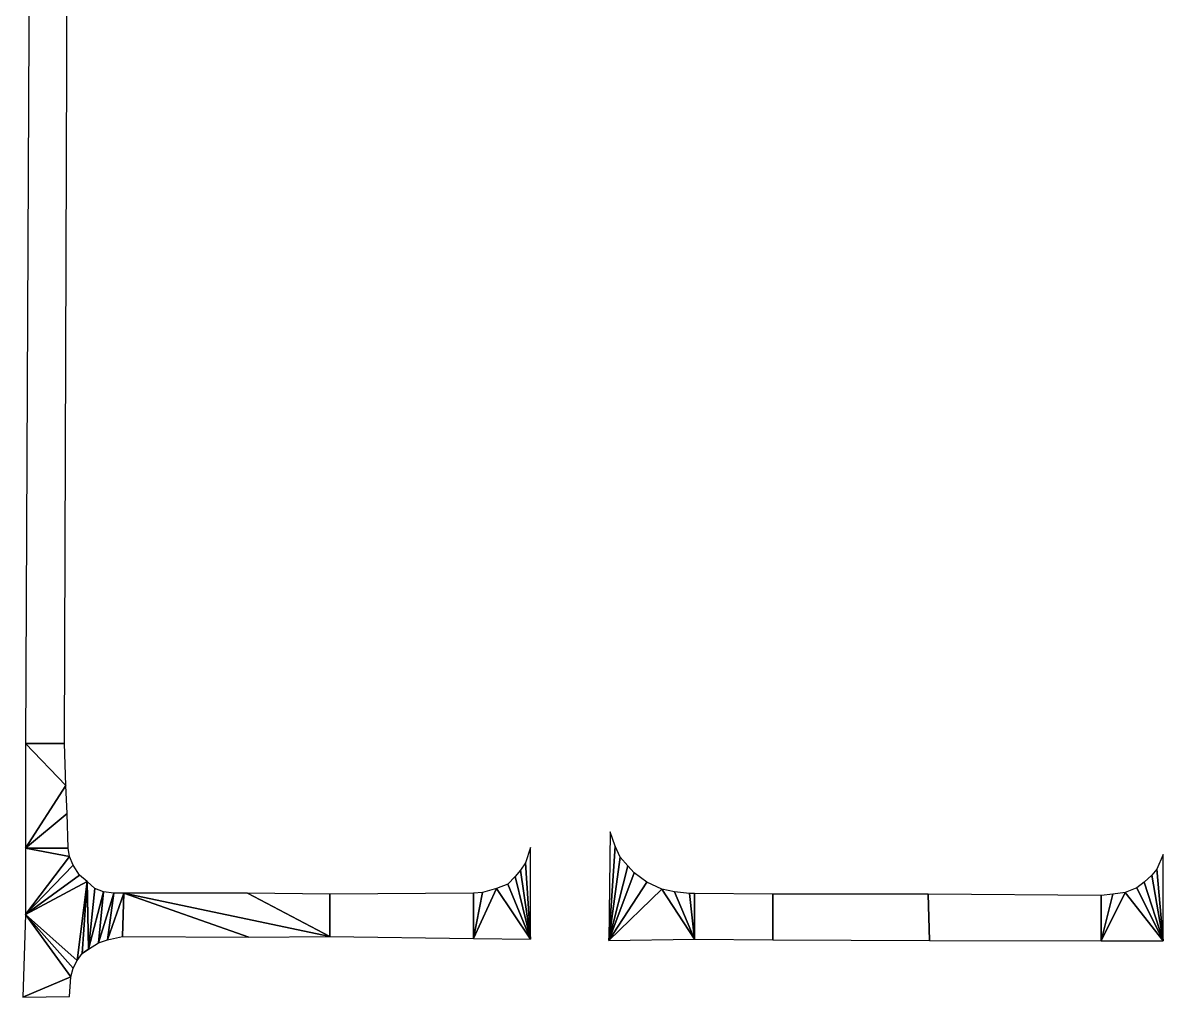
# Model space of a CAD drawing. Extents: x -35426929 to -35396731, y 11996534 to 12011444.
# Drawn here: x -35417873 to -35415359, y 11997874 to 12000022 of the extents above; entities that cross this region are included whole.
import ezdxf

# ---------------------------------------------------------------- set-up
doc = ezdxf.new("R2010")
doc.units = 0

msp = doc.modelspace()

# ---------------------------------------------------------------- linework, layer by layer
at = {"layer": 'mg_to_dxf', "color": 52}
for points in [[(-35417780.9, 11998434.01), (-35417772.55, 12000789.33), (-35417856.07, 12000790.73), (-35417867.21, 11998434.01)], [(-35417778.12, 11998340.74), (-35417778.12, 11998340.74), (-35417867.21, 11998434.01), (-35417867.21, 11998202.93)], [(-35417778.12, 11998340.74), (-35417778.12, 11998340.74), (-35417780.9, 11998434.01), (-35417867.21, 11998434.01)], [(-35417778.12, 11998340.74), (-35417778.12, 11998340.74), (-35417867.21, 11998202.93), (-35417775.33, 11998279.49)], [(-35417775.33, 11998279.49), (-35417775.33, 11998279.49), (-35417867.21, 11998202.93), (-35417772.55, 11998202.93)], [(-35416567.05, 11998207.11), (-35416567.05, 11998207.11), (-35416578.18, 11998239.12), (-35416580.97, 11997999.69)], [(-35417769.77, 11998184.83), (-35417769.77, 11998184.83), (-35417867.21, 11998202.93), (-35417867.21, 11998056.77)], [(-35417769.77, 11998184.83), (-35417769.77, 11998184.83), (-35417772.55, 11998202.93), (-35417867.21, 11998202.93)], [(-35416753.58, 11998002.48), (-35416753.58, 11998002.48), (-35416753.58, 11998204.32), (-35416764.72, 11998170.91)], [(-35416567.05, 11998207.11), (-35416567.05, 11998207.11), (-35416580.97, 11997999.69), (-35416555.91, 11998183.44)], [(-35415358.76, 11997998.3), (-35415358.76, 11997998.3), (-35415358.76, 11998189.01), (-35415372.68, 11998156.99)], [(-35417761.41, 11998165.34), (-35417761.41, 11998165.34), (-35417769.77, 11998184.83), (-35417867.21, 11998056.77)], [(-35417867.21, 11998056.77), (-35417867.21, 11998056.77), (-35417747.49, 11998143.07), (-35417761.41, 11998165.34)], [(-35416753.58, 11998002.48), (-35416753.58, 11998002.48), (-35416764.72, 11998170.91), (-35416775.85, 11998154.21)], [(-35416580.97, 11997999.69), (-35416580.97, 11997999.69), (-35416539.21, 11998163.95), (-35416555.91, 11998183.44)], [(-35416580.97, 11997999.69), (-35416580.97, 11997999.69), (-35416525.29, 11998148.64), (-35416539.21, 11998163.95)], [(-35417867.21, 11998056.77), (-35417867.21, 11998056.77), (-35417730.79, 11998129.15), (-35417747.49, 11998143.07)], [(-35416803.69, 11998123.58), (-35416803.69, 11998123.58), (-35416753.58, 11998002.48), (-35416786.99, 11998140.29)], [(-35416786.99, 11998140.29), (-35416786.99, 11998140.29), (-35416753.58, 11998002.48), (-35416775.85, 11998154.21)], [(-35416580.97, 11997999.69), (-35416580.97, 11997999.69), (-35416497.45, 11998127.76), (-35416525.29, 11998148.64)], [(-35415400.52, 11998127.76), (-35415400.52, 11998127.76), (-35415358.76, 11997998.3), (-35415383.82, 11998143.07)], [(-35415383.82, 11998143.07), (-35415383.82, 11998143.07), (-35415358.76, 11997998.3), (-35415372.68, 11998156.99)], [(-35417730.79, 11998129.15), (-35417730.79, 11998129.15), (-35417867.21, 11998056.77), (-35417753.06, 11997955.15)], [(-35417753.06, 11997955.15), (-35417753.06, 11997955.15), (-35417741.93, 11997970.46), (-35417730.79, 11998129.15)], [(-35417741.93, 11997970.46), (-35417741.93, 11997970.46), (-35417728.01, 11997980.2), (-35417730.79, 11998129.15)], [(-35417714.09, 11998113.84), (-35417714.09, 11998113.84), (-35417730.79, 11998129.15), (-35417728.01, 11997980.2)], [(-35417728.01, 11997980.2), (-35417728.01, 11997980.2), (-35417694.6, 11998106.88), (-35417714.09, 11998113.84)], [(-35416878.86, 11998003.87), (-35416878.86, 11998003.87), (-35416753.58, 11998002.48), (-35416828.75, 11998113.84)], [(-35416828.75, 11998113.84), (-35416828.75, 11998113.84), (-35416859.37, 11998105.49), (-35416878.86, 11998003.87)], [(-35416828.75, 11998113.84), (-35416828.75, 11998113.84), (-35416753.58, 11998002.48), (-35416803.69, 11998123.58)], [(-35416580.97, 11997999.69), (-35416580.97, 11997999.69), (-35416464.04, 11998112.45), (-35416497.45, 11998127.76)], [(-35416580.97, 11997999.69), (-35416580.97, 11997999.69), (-35416391.65, 11998002.48), (-35416464.04, 11998112.45)], [(-35416464.04, 11998112.45), (-35416464.04, 11998112.45), (-35416391.65, 11998002.48), (-35416436.2, 11998106.88)], [(-35415442.28, 11998105.49), (-35415442.28, 11998105.49), (-35415358.76, 11997998.3), (-35415417.23, 11998115.23)], [(-35415417.23, 11998115.23), (-35415417.23, 11998115.23), (-35415358.76, 11997998.3), (-35415400.52, 11998127.76)], [(-35417728.01, 11997980.2), (-35417728.01, 11997980.2), (-35417705.73, 11997994.12), (-35417694.6, 11998106.88)], [(-35417705.73, 11997994.12), (-35417705.73, 11997994.12), (-35417672.32, 11998104.09), (-35417694.6, 11998106.88)], [(-35417705.73, 11997994.12), (-35417705.73, 11997994.12), (-35417686.24, 11998001.08), (-35417672.32, 11998104.09)], [(-35417686.24, 11998001.08), (-35417686.24, 11998001.08), (-35417650.05, 11998104.09), (-35417672.32, 11998104.09)], [(-35417686.24, 11998001.08), (-35417686.24, 11998001.08), (-35417652.84, 11998008.04), (-35417650.05, 11998104.09)], [(-35417374.43, 11998006.65), (-35417374.43, 11998006.65), (-35417650.05, 11998104.09), (-35417652.84, 11998008.04)], [(-35417196.25, 11998008.04), (-35417196.25, 11998008.04), (-35417650.05, 11998104.09), (-35417374.43, 11998006.65)], [(-35417196.25, 11998008.04), (-35417196.25, 11998008.04), (-35417377.21, 11998104.09), (-35417650.05, 11998104.09)], [(-35417196.25, 11998101.31), (-35417196.25, 11998101.31), (-35417377.21, 11998104.09), (-35417196.25, 11998008.04)], [(-35416878.86, 11998104.09), (-35417196.25, 11998101.31), (-35417196.25, 11998008.04), (-35416878.86, 11998003.87)], [(-35416878.86, 11998003.87), (-35416878.86, 11998003.87), (-35416859.37, 11998105.49), (-35416878.86, 11998104.09)], [(-35416878.86, 11998003.87), (-35416878.86, 11998003.87), (-35416859.37, 11998105.49)], [(-35416436.2, 11998106.88), (-35416436.2, 11998106.88), (-35416391.65, 11998002.48), (-35416402.79, 11998102.7)], [(-35416402.79, 11998102.7), (-35416402.79, 11998102.7), (-35416391.65, 11998002.48), (-35416391.65, 11998102.7)], [(-35416391.65, 11998002.48), (-35416219.04, 11998001.08), (-35416219.04, 11998101.31), (-35416391.65, 11998102.7)], [(-35416219.04, 11998001.08), (-35415873.81, 11997999.69), (-35415876.6, 11998101.31), (-35416219.04, 11998101.31)], [(-35415873.81, 11997999.69), (-35415495.18, 11997998.3), (-35415495.18, 11998098.53), (-35415876.6, 11998101.31)], [(-35415495.18, 11997998.3), (-35415495.18, 11997998.3), (-35415358.76, 11997998.3), (-35415442.28, 11998105.49)], [(-35415470.12, 11998101.31), (-35415470.12, 11998101.31), (-35415495.18, 11997998.3), (-35415442.28, 11998105.49)], [(-35415470.12, 11998101.31), (-35415470.12, 11998101.31), (-35415495.18, 11998098.53), (-35415495.18, 11997998.3)], [(-35417766.98, 11997918.95), (-35417766.98, 11997918.95), (-35417867.21, 11998056.77), (-35417872.78, 11997874.41)], [(-35417761.41, 11997938.44), (-35417761.41, 11997938.44), (-35417867.21, 11998056.77), (-35417766.98, 11997918.95)], [(-35417753.06, 11997955.15), (-35417753.06, 11997955.15), (-35417867.21, 11998056.77), (-35417761.41, 11997938.44)], [(-35417728.01, 11997980.2), (-35417728.01, 11997980.2), (-35417741.93, 11997970.46)], [(-35417766.98, 11997918.95), (-35417766.98, 11997918.95), (-35417872.78, 11997874.41), (-35417769.77, 11997875.8)]]:
    msp.add_3dface(points, dxfattribs=at)

doc.saveas('drawing.dxf')
